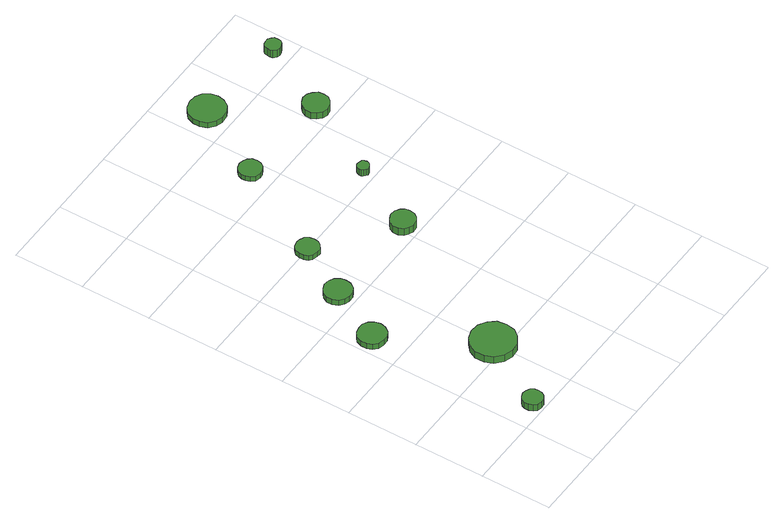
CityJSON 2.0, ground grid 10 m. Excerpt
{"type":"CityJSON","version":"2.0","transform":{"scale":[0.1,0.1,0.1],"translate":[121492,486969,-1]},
"CityObjects":{
"tree1":{"type":"SolitaryVegetationObject","attributes":{"function":"something"},"geometry":[{"type":"MultiSurface","lod":"1","boundaries":[[[0,1,2,3,4,5,6,7,8,9,10,11,12,13,14]],[[15,16,17,18,19,20,21,22,23,24,25,26,27,28,29]],[[0,29,28,1]],[[1,28,27,2]],[[2,27,26,3]],[[3,26,25,4]],[[4,25,24,5]],[[5,24,23,6]],[[6,23,22,7]],[[7,22,21,8]],[[8,21,20,9]],[[9,20,19,10]],[[10,19,18,11]],[[11,18,17,12]],[[12,17,16,13]],[[13,16,15,14]],[[14,15,29,0]]]}]},
"tree2":{"type":"SolitaryVegetationObject","attributes":{"function":"something"},"geometry":[{"type":"MultiSurface","lod":"1","boundaries":[[[30,31,32,33,34,35,36,37,38,39,40,41,42,43,44]],[[45,46,47,48,49,50,51,52,53,54,55,56,57,58,59]],[[30,59,58,31]],[[31,58,57,32]],[[32,57,56,33]],[[33,56,55,34]],[[34,55,54,35]],[[35,54,53,36]],[[36,53,52,37]],[[37,52,51,38]],[[38,51,50,39]],[[39,50,49,40]],[[40,49,48,41]],[[41,48,47,42]],[[42,47,46,43]],[[43,46,45,44]],[[44,45,59,30]]]}]},
"tree3":{"type":"SolitaryVegetationObject","attributes":{"function":"something"},"geometry":[{"type":"MultiSurface","lod":"1","boundaries":[[[60,61,62,63,64,65,66,67,68,69,70,71,72,73,74]],[[75,76,77,78,79,80,81,82,83,84,85,86,87,88,89]],[[60,89,88,61]],[[61,88,87,62]],[[62,87,86,63]],[[63,86,85,64]],[[64,85,84,65]],[[65,84,83,66]],[[66,83,82,67]],[[67,82,81,68]],[[68,81,80,69]],[[69,80,79,70]],[[70,79,78,71]],[[71,78,77,72]],[[72,77,76,73]],[[73,76,75,74]],[[74,75,89,60]]]}]},
"tree4":{"type":"SolitaryVegetationObject","attributes":{"function":"something"},"geometry":[{"type":"MultiSurface","lod":"1","boundaries":[[[90,91,92,93,94,95,96,97,98,99,100,101,102,103,104]],[[105,106,107,108,109,110,111,112,113,114,115,116,117,118,119]],[[90,119,118,91]],[[91,118,117,92]],[[92,117,116,93]],[[93,116,115,94]],[[94,115,114,95]],[[95,114,113,96]],[[96,113,112,97]],[[97,112,111,98]],[[98,111,110,99]],[[99,110,109,100]],[[100,109,108,101]],[[101,108,107,102]],[[102,107,106,103]],[[103,106,105,104]],[[104,105,119,90]]]}]},
"tree5":{"type":"SolitaryVegetationObject","attributes":{"function":"something"},"geometry":[{"type":"MultiSurface","lod":"1","boundaries":[[[120,121,122,123,124,125,126,127,128,129,130,131,132,133,134]],[[135,136,137,138,139,140,141,142,143,144,145,146,147,148,149]],[[120,149,148,121]],[[121,148,147,122]],[[122,147,146,123]],[[123,146,145,124]],[[124,145,144,125]],[[125,144,143,126]],[[126,143,142,127]],[[127,142,141,128]],[[128,141,140,129]],[[129,140,139,130]],[[130,139,138,131]],[[131,138,137,132]],[[132,137,136,133]],[[133,136,135,134]],[[134,135,149,120]]]}]},
"tree6":{"type":"SolitaryVegetationObject","attributes":{"function":"something"},"geometry":[{"type":"MultiSurface","lod":"1","boundaries":[[[150,151,152,153,154,155,156,157,158,159,160,161,162,163,164]],[[165,166,167,168,169,170,171,172,173,174,175,176,177,178,179]],[[150,179,178,151]],[[151,178,177,152]],[[152,177,176,153]],[[153,176,175,154]],[[154,175,174,155]],[[155,174,173,156]],[[156,173,172,157]],[[157,172,171,158]],[[158,171,170,159]],[[159,170,169,160]],[[160,169,168,161]],[[161,168,167,162]],[[162,167,166,163]],[[163,166,165,164]],[[164,165,179,150]]]}]},
"tree7":{"type":"SolitaryVegetationObject","attributes":{"function":"something"},"geometry":[{"type":"MultiSurface","lod":"1","boundaries":[[[180,181,182,183,184,185,186,187,188,189,190,191,192,193,194]],[[195,196,197,198,199,200,201,202,203,204,205,206,207,208,209]],[[180,209,208,181]],[[181,208,207,182]],[[182,207,206,183]],[[183,206,205,184]],[[184,205,204,185]],[[185,204,203,186]],[[186,203,202,187]],[[187,202,201,188]],[[188,201,200,189]],[[189,200,199,190]],[[190,199,198,191]],[[191,198,197,192]],[[192,197,196,193]],[[193,196,195,194]],[[194,195,209,180]]]}]},
"tree8":{"type":"SolitaryVegetationObject","attributes":{"function":"something"},"geometry":[{"type":"MultiSurface","lod":"1","boundaries":[[[210,211,212,213,214,215,216,217,218,219,220,221,222,223,224]],[[225,226,227,228,229,230,231,232,233,234,235,236,237,238,239]],[[210,239,238,211]],[[211,238,237,212]],[[212,237,236,213]],[[213,236,235,214]],[[214,235,234,215]],[[215,234,233,216]],[[216,233,232,217]],[[217,232,231,218]],[[218,231,230,219]],[[219,230,229,220]],[[220,229,228,221]],[[221,228,227,222]],[[222,227,226,223]],[[223,226,225,224]],[[224,225,239,210]]]}]},
"tree9":{"type":"SolitaryVegetationObject","attributes":{"function":"something"},"geometry":[{"type":"MultiSurface","lod":"1","boundaries":[[[240,241,242,243,244,245,246,247,248,249,250,251,252,253,254]],[[255,256,257,258,259,260,261,262,263,264,265,266,267,268,269]],[[240,269,268,241]],[[241,268,267,242]],[[242,267,266,243]],[[243,266,265,244]],[[244,265,264,245]],[[245,264,263,246]],[[246,263,262,247]],[[247,262,261,248]],[[248,261,260,249]],[[249,260,259,250]],[[250,259,258,251]],[[251,258,257,252]],[[252,257,256,253]],[[253,256,255,254]],[[254,255,269,240]]]}]},
"tree10":{"type":"SolitaryVegetationObject","attributes":{"function":"something"},"geometry":[{"type":"MultiSurface","lod":"1","boundaries":[[[270,271,272,273,274,275,276,277,278,279,280,281,282,283,284]],[[285,286,287,288,289,290,291,292,293,294,295,296,297,298,299]],[[270,299,298,271]],[[271,298,297,272]],[[272,297,296,273]],[[273,296,295,274]],[[274,295,294,275]],[[275,294,293,276]],[[276,293,292,277]],[[277,292,291,278]],[[278,291,290,279]],[[279,290,289,280]],[[280,289,288,281]],[[281,288,287,282]],[[282,287,286,283]],[[283,286,285,284]],[[284,285,299,270]]]}]},
"tree11":{"type":"SolitaryVegetationObject","attributes":{"function":"something"},"geometry":[{"type":"MultiSurface","lod":"1","boundaries":[[[300,301,302,303,304,305,306,307,308,309,310,311,312,313,314]],[[315,316,317,318,319,320,321,322,323,324,325,326,327,328,329]],[[300,329,328,301]],[[301,328,327,302]],[[302,327,326,303]],[[303,326,325,304]],[[304,325,324,305]],[[305,324,323,306]],[[306,323,322,307]],[[307,322,321,308]],[[308,321,320,309]],[[309,320,319,310]],[[310,319,318,311]],[[311,318,317,312]],[[312,317,316,313]],[[313,316,315,314]],[[314,315,329,300]]]}]}
},
"vertices":[
[55,18,17],[54,23,17],[51,28,17],[46,31,17],[40,32,17],[34,30,17],[30,26,17],[28,21,17],[28,15,17],[30,9,17],[34,5,17],[40,4,17],[46,4,17],[51,7,17],[54,12,17],[54,12,6],[51,7,6],[46,4,6],[40,4,6],[34,5,6],[30,9,6],[28,15,6],[28,21,6],[30,26,6],[34,30,6],[40,32,6],[46,31,6],[51,28,6],[54,23,6],[55,18,6],
[45,248,15],[43,256,15],[38,263,15],[31,267,15],[23,267,15],[15,265,15],[9,260,15],[6,252,15],[6,244,15],[9,237,15],[15,231,15],[23,229,15],[31,229,15],[38,233,15],[43,240,15],[43,240,6],[38,233,6],[31,229,6],[23,229,6],[15,231,6],[9,237,6],[6,244,6],[6,252,6],[9,260,6],[15,265,6],[23,267,6],[31,267,6],[38,263,6],[43,256,6],[45,248,6],
[128,114,18],[126,127,18],[118,137,18],[107,144,18],[94,145,18],[82,141,18],[72,132,18],[67,121,18],[67,108,18],[72,96,18],[82,87,18],[94,83,18],[107,84,18],[118,91,18],[126,101,18],[126,101,6],[118,91,6],[107,84,6],[94,83,6],[82,87,6],[72,96,6],[67,108,6],[67,121,6],[72,132,6],[82,141,6],[94,145,6],[107,144,6],[118,137,6],[126,127,6],[128,114,6],
[84,326,15],[83,333,15],[78,340,15],[71,344,15],[63,345,15],[56,342,15],[50,337,15],[46,330,15],[46,322,15],[50,314,15],[56,309,15],[63,307,15],[71,307,15],[78,311,15],[83,318,15],[83,318,6],[78,311,6],[71,307,6],[63,307,6],[56,309,6],[50,314,6],[46,322,6],[46,330,6],[50,337,6],[56,342,6],[63,345,6],[71,344,6],[78,340,6],[83,333,6],[84,326,6],
[123,399,14],[122,405,14],[118,411,14],[112,414,14],[106,415,14],[99,413,14],[94,408,14],[92,402,14],[92,395,14],[94,389,14],[99,385,14],[106,383,14],[112,383,14],[118,387,14],[122,392,14],[122,392,6],[118,387,6],[112,383,6],[106,383,6],[99,385,6],[94,389,6],[92,395,6],[92,402,6],[94,408,6],[99,413,6],[106,415,6],[112,414,6],[118,411,6],[122,405,6],[123,399,6],
[227,324,18],[226,331,18],[222,336,18],[216,340,18],[208,341,18],[202,338,18],[196,334,18],[193,327,18],[193,320,18],[196,313,18],[202,309,18],[208,306,18],[216,307,18],[222,311,18],[226,317,18],[226,317,6],[222,311,6],[216,307,6],[208,306,6],[202,309,6],[196,313,6],[193,320,6],[193,327,6],[196,334,6],[202,338,6],[208,341,6],[216,340,6],[222,336,6],[226,331,6],[227,324,6],
[198,534,14],[197,541,14],[193,546,14],[187,549,14],[181,550,14],[174,548,14],[169,543,14],[167,537,14],[167,531,14],[169,525,14],[174,520,14],[181,518,14],[187,519,14],[193,522,14],[197,528,14],[197,528,6],[193,522,6],[187,519,6],[181,518,6],[174,520,6],[169,525,6],[167,531,6],[167,537,6],[169,543,6],[174,548,6],[181,550,6],[187,549,6],[193,546,6],[197,541,6],[198,534,6],
[270,417,17],[269,420,17],[267,423,17],[264,424,17],[260,425,17],[257,424,17],[255,422,17],[253,418,17],[253,415,17],[255,412,17],[257,410,17],[260,408,17],[264,409,17],[267,411,17],[269,413,17],[269,413,6],[267,411,6],[264,409,6],[260,408,6],[257,410,6],[255,412,6],[253,415,6],[253,418,6],[255,422,6],[257,424,6],[260,425,6],[264,424,6],[267,423,6],[269,420,6],[270,417,6],
[264,636,15],[262,646,15],[256,655,15],[247,660,15],[236,661,15],[226,658,15],[218,651,15],[214,641,15],[214,631,15],[218,621,15],[226,614,15],[236,611,15],[247,612,15],[256,617,15],[262,626,15],[262,626,6],[256,617,6],[247,612,6],[236,611,6],[226,614,6],[218,621,6],[214,631,6],[214,641,6],[218,651,6],[226,658,6],[236,661,6],[247,660,6],[256,655,6],[262,646,6],[264,636,6],
[338,526,17],[337,534,17],[332,540,17],[326,544,17],[318,545,17],[311,542,17],[305,537,17],[302,530,17],[302,523,17],[305,516,17],[311,510,17],[318,508,17],[326,509,17],[332,513,17],[337,519,17],[337,519,6],[332,513,6],[326,509,6],[318,508,6],[311,510,6],[305,516,6],[302,523,6],[302,530,6],[305,537,6],[311,542,6],[318,545,6],[326,544,6],[332,540,6],[337,534,6],[338,526,6],
[383,625,21],[383,630,21],[380,633,21],[376,636,21],[371,636,21],[367,635,21],[363,632,21],[362,627,21],[362,623,21],[363,619,21],[367,615,21],[371,614,21],[376,615,21],[380,617,21],[383,621,21],[383,621,8],[380,617,8],[376,615,8],[371,614,8],[367,615,8],[363,619,8],[362,623,8],[362,627,8],[363,632,8],[367,635,8],[371,636,8],[376,636,8],[380,633,8],[383,630,8],[383,625,8]
]}
